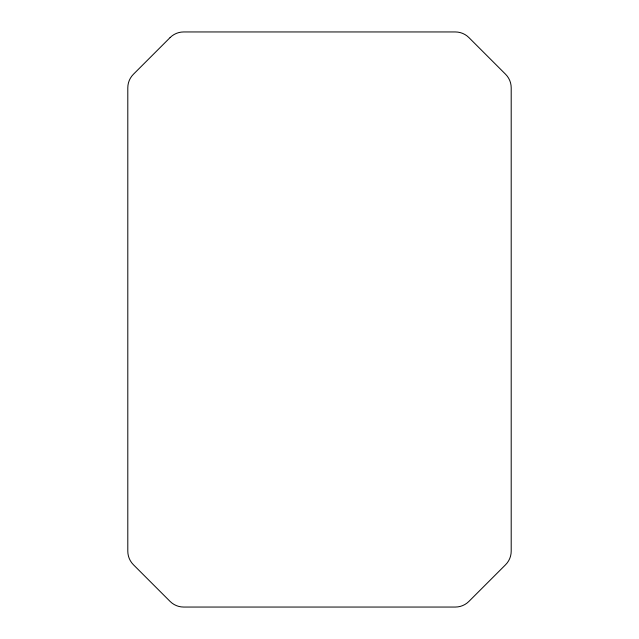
<?xml version="1.0" encoding="UTF-8"?>
<svg xmlns="http://www.w3.org/2000/svg" width="639" height="639" viewBox="0 0 639 639"><rect width="100%" height="100%" fill="white"/><g stroke="black" fill="none" stroke-linecap="round" stroke-linejoin="round"><path stroke-width="0.96" d="M170.11 37.565L133.415 74.26A19.17 19.17 0 0 0 127.8 87.815L127.8 551.185A19.17 19.17 0 0 0 133.415 564.74L170.11 601.435A19.17 19.17 0 0 0 183.665 607.05L455.335 607.05A19.17 19.17 0 0 0 468.89 601.435L505.585 564.74A19.17 19.17 0 0 0 511.2 551.185L511.2 87.815A19.17 19.17 0 0 0 505.585 74.26L468.89 37.565A19.17 19.17 0 0 0 455.335 31.95L183.665 31.95A19.17 19.17 0 0 0 170.11 37.565"/></g></svg>
